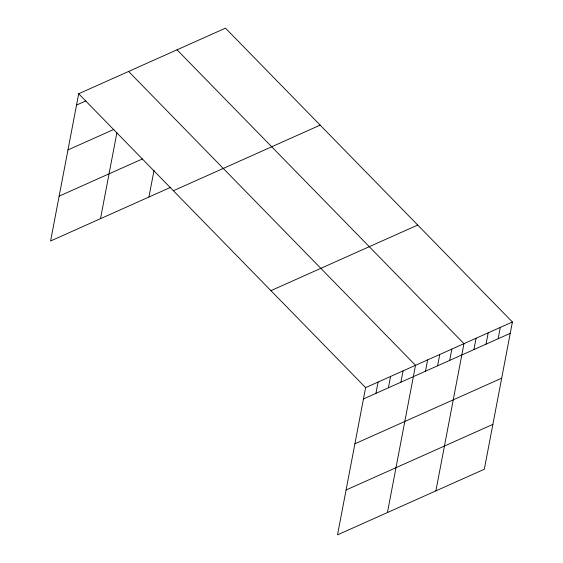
<?xml version="1.0" encoding="UTF-8"?>
<svg xmlns="http://www.w3.org/2000/svg" width="563" height="563" viewBox="0 0 563 563"><rect width="100%" height="100%" fill="white"/><g stroke="black" fill="none" stroke-linecap="round" stroke-linejoin="round"><path stroke-width="0.84" d="M512.407 322.008L365.612 387.625L337.526 534.85L484.321 469.239L512.407 322.008L225.474 28.15L78.679 93.761L50.593 240.992L170.892 187.219M100.503 218.683L116.907 132.664M148.942 197.029L154.044 170.293M375.929 393.361L378.09 382.045M388.407 387.787L390.567 376.471M400.884 382.207L403.045 370.89M387.435 512.541L415.522 365.317L128.589 71.452M425.473 371.221L427.634 359.898M437.585 365.809L439.745 354.486M449.696 360.39L451.857 349.074M435.882 490.887L463.968 343.662L177.028 49.804M473.919 349.567L476.08 338.25M486.031 344.155L488.191 332.839M498.142 338.743L500.296 327.42M76.519 105.084L85.872 100.897M67.961 149.934L113.972 129.363M59.143 196.142L142.362 158.949M173.369 190.737L320.164 125.127M270.923 290.649L417.718 225.038M363.452 398.942L510.247 333.331M354.901 443.792L501.696 378.181M346.083 490L492.878 424.389M78.679 93.761L365.612 387.625"/></g></svg>
